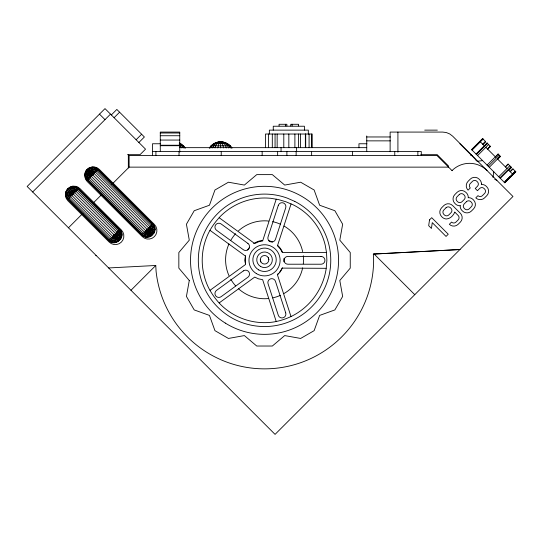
<?xml version="1.0" encoding="UTF-8"?>
<svg xmlns="http://www.w3.org/2000/svg" width="543" height="543" viewBox="0 0 543 543"><rect width="100%" height="100%" fill="white"/><g stroke="black" fill="none" stroke-linecap="round" stroke-linejoin="round"><path stroke-width="0.81" d="M326.228 268.113L326.872 260.328L326.526 252.536L325.223 245.171A60.816 60.816 0 0 0 292.915 204.691L285.869 201.758L278.355 199.546L270.631 198.29A62.33 62.33 0 0 0 220.628 216.094C215.238 221.782 210.603 228.162 207.426 235.363A62.33 62.33 0 0 0 208.906 288.421C212.652 295.304 217.281 301.691 223.153 306.931A62.33 62.33 0 0 0 274.072 321.924C281.919 320.526 289.467 317.811 296.308 313.684A63.823 63.823 0 0 0 326.228 268.317L282.36 268.113L280.303 271.771L277.459 274.867L290.987 316.494M65.717 193.994C65.459 187.559 74.194 183.941 78.559 188.665L119.514 229.628C126.614 236.205 115.449 247.364 108.871 240.271L66.721 197.754L65.717 193.994L73.237 193.994L77.133 187.24L73.909 186.29M84.918 174.894C84.654 168.235 93.695 164.495 98.222 169.389L152.759 223.926C160.104 230.734 148.551 242.293 141.743 234.949L85.964 178.79L84.918 174.894L92.71 174.894L96.606 168.147M75.253 186.466L73.237 193.994L65.717 196.009L66.49 197.883L108.688 240.454C115.496 247.798 127.048 236.246 119.704 229.438L77.133 187.24M492.996 177.432L493.75 171.758M217.75 147.927L218.904 143.644L220.662 141.811C225.182 141.927 229.628 144.187 232.037 148.069M94.726 167.373L92.71 174.894L85.964 178.79M112.177 242.47L114.193 234.949L120.94 231.053M145.232 236.965L147.248 229.438L154.002 225.542M276.211 199.2L262.636 240.97L258.522 241.798L254.708 243.549L219.216 217.763M291.062 203.917L277.459 245.789L280.303 248.877L282.36 252.536L326.526 252.536M215.035 147.927C216.555 138.723 228.467 141.567 231.651 148.069M212.7 147.927C215.408 139.639 227.184 140.562 230.422 147.927M110.297 241.696L114.193 234.949L121.72 232.927M143.352 236.185L147.248 229.438L154.775 227.422M210.908 147.927C214.146 140.562 225.922 139.639 228.63 147.927M209.679 148.069C212.863 141.567 224.775 138.723 226.295 147.927M209.293 148.069C211.702 144.187 216.148 141.927 220.662 141.811L222.426 143.644L223.58 147.927M32.661 191.978L110.507 114.132M111.329 114.953L116.84 109.448L144.384 136.992L138.879 142.504M114.084 117.709L119.596 112.204M67.732 199.498L78.749 188.482M87.199 180.405L98.222 169.389M136.123 139.748L141.628 134.236M68.472 227.782L82.848 213.406M92.656 203.598L100.971 195.283M111.939 184.315L129.119 167.135L448.559 167.135L448.559 166.036L437.196 154.667L420.777 154.667M108.688 240.454L119.704 229.438M141.743 234.949L152.759 223.926M130.965 290.281L155.773 265.479L156.072 271.181A109.075 109.075 0 0 0 270.258 368.704A109.075 109.075 0 0 0 373.632 259.778L373.333 254.076L459.907 249.536L373.333 254.076M510.094 171.574L512.85 168.819L515.85 171.819L504.834 182.842L471.616 149.624L482.632 138.608L485.639 141.608L482.883 144.363M471.643 149.651L482.666 138.635M471.745 149.753L482.795 138.764M472.098 150.106L483.121 139.089M482.747 144.228L485.476 141.445M482.856 144.336L485.605 141.58M476.028 154.036L487.051 143.019M484.424 145.904L487.152 143.121M476.482 154.49L487.505 143.474M477.589 155.597L488.605 144.574M487.512 148.992L490.295 146.264M490.397 146.366L487.641 149.121L490.424 146.393L487.017 142.992M487.071 165.079L498.087 154.063M495.44 156.92L498.189 154.164M488.171 166.178L499.193 155.162M489.277 167.285L500.293 156.262M497.639 159.119L500.395 156.364L498.06 154.029M497.666 159.147L500.422 156.398M505.336 166.816L508.058 164.034L511.465 167.434L508.71 170.19L511.438 167.407M505.438 166.918L508.194 164.162M498.759 176.767L509.775 165.744M499.859 177.866L510.875 166.85M500.313 178.321L511.302 167.278M510.257 171.737L512.979 168.948M504.243 182.251L515.259 171.235M505.553 181.199L510.277 176.482M512.64 174.12L515.395 171.364M504.671 182.679L508.153 179.197M509.891 177.459L515.687 171.663M504.698 182.706L515.721 171.69M210.06 290.281L245.545 264.495L245.063 260.328L245.545 256.153L210.012 230.341M219.175 302.919L254.708 277.1L258.522 278.851L262.636 279.679L276.197 321.402M66.49 197.883L73.237 193.994L73.237 186.466M85.183 176.909L92.71 174.894L92.71 167.101M476.924 161.359L482.591 160.599M71.221 186.466L73.237 186.201M108.634 267.95L155.773 265.479M424.714 130.13L437.339 130.13M160.28 133.001L179.76 133.001M160.28 135.73L179.76 135.73M366.749 136.965L390.383 136.965M160.28 140.06L179.76 140.06M366.749 140.861L390.383 140.861M217.139 142.28L224.191 142.28M185.292 148.069L183.561 145.809L180.738 143.644L179.821 143.644L182.265 145.809L183.677 147.927M213.847 143.644L227.483 143.644M160.28 143.759L152.495 143.759L152.495 155.447M366.919 143.759L358.957 143.759L358.957 147.818M160.28 145.239L179.76 145.239M160.28 145.707L179.76 145.707M179.4 145.809L183.561 145.809M211.023 145.809L230.307 145.809M179.76 147.655L366.749 147.655M152.495 151.551L421.287 151.551L421.287 155.447M127.51 154.667L140.026 154.667L145.538 149.162L104.996 108.62L27.15 186.466L275.063 434.38L512.965 196.478L452.692 136.205L449.767 133.965L446.366 132.553L442.715 132.078L390.125 132.078L390.125 151.707M155.04 229.438L147.248 229.438L147.248 237.23M121.985 234.949L114.193 234.949L114.193 242.735M95.67 255.672L96.362 255.672M85.183 172.878L92.71 174.894L90.695 167.373M65.717 191.971L73.237 193.994L71.289 186.724M154.775 231.454L147.248 229.438L149.271 236.965M121.72 236.965L114.193 234.949L116.209 242.47M470.903 155.189L472.213 155.732M179.421 143.094L180.738 143.644M179.231 143.094L183.229 145.809L184.905 148.069M470.896 155.047L472.098 155.617M494.7 179.251L496.906 180.425M85.964 170.997L92.71 174.894L88.814 168.147M154.002 233.334L147.248 229.438L151.144 236.185M66.721 190.226L73.237 193.994L69.477 187.471M120.94 238.839L114.193 234.949L118.089 241.696M471.765 155.427L472.186 155.705M480.365 141.845L484.499 145.979M485.849 147.329L495.786 157.266M497.51 158.99L507.019 168.5M508.479 169.959L512.511 173.991M459.894 143.759L474.453 158.318A11.294 11.294 0 0 1 476.245 160.66M452.156 170.733L436.871 155.447L129.119 155.447L129.119 167.135M374.161 254.076L414.764 294.679M99.484 114.132L104.996 119.636M87.199 169.389A8.573 8.573 0 0 1 99.321 169.389L154.416 224.476A8.573 8.573 0 0 1 154.416 236.599A8.573 8.573 0 0 1 142.293 236.599L87.199 181.505A8.573 8.573 0 0 1 87.199 169.389L152.759 234.949M67.916 188.665A8.573 8.573 0 0 1 80.038 188.665L121.361 229.988A8.573 8.573 0 0 1 121.361 242.11A8.573 8.573 0 0 1 109.238 242.11L67.916 200.788A8.573 8.573 0 0 1 67.916 188.665L119.704 240.454M179.238 144.18L181.885 147.927M268.262 257.633L268.839 259.778A4.283 4.283 0 0 1 262.412 263.484A4.283 4.283 0 0 1 262.412 256.065A4.283 4.283 0 0 1 268.839 259.778M260.844 261.916L260.267 259.778M65.452 193.994L65.628 195.337M417.866 151.551L417.866 155.447M397.917 132.078L397.917 152.162M394.761 151.551L394.761 155.447M366.749 135.967L366.749 151.551M352.556 151.551L352.556 155.447M312.211 147.655L312.211 134.026L265.466 134.026L265.466 147.655M311.628 151.551L311.628 155.447M311.417 134.026L311.417 147.655M309.082 134.026L309.082 147.655M308.315 134.026L308.315 130.13L269.362 130.13L269.362 134.026M305.709 134.026L305.709 147.655M305.363 134.026L305.363 147.655M304.419 130.13L304.419 126.234L273.258 126.234L273.258 130.13M300.523 134.026L300.523 147.655M298.555 125.908L298.555 124.286L290.763 124.286L290.763 125.908M298.575 134.026L298.575 147.655M296.627 147.492L296.627 151.701M296.139 151.551L296.139 155.447M294.89 134.026L294.89 147.655M292.141 124.286L292.141 125.908M288.835 134.026L288.835 147.655M286.867 125.908L286.867 124.286L279.075 124.286L279.075 125.908M286.887 151.551L286.887 155.447M285.489 124.286L285.489 125.908M283.799 134.026L283.799 147.655M281.05 147.492L281.05 151.701M277.643 151.551L277.643 155.447M277.154 134.026L277.154 147.655M275.063 134.026L275.063 147.655M272.308 134.026L272.308 147.655M268.595 134.026L268.595 147.655M262.154 151.551L262.154 155.447M221.225 151.551L221.225 155.447M220.662 141.811L220.662 147.927M179.76 152.088L179.76 132.078L160.28 132.078L160.28 151.551M179.02 151.551L179.02 155.447M155.916 151.551L155.916 155.447M128.338 154.667L128.338 167.916M452.007 170.59A24.795 24.795 0 0 1 487.071 170.59M303.293 255.705A38.953 38.953 0 0 1 303.293 263.85M302.655 267.875A38.953 38.953 0 0 1 284.03 293.512M280.398 295.365A38.953 38.953 0 0 1 272.654 297.883M268.622 298.521A38.953 38.953 0 0 1 238.486 288.727M235.601 285.842A38.953 38.953 0 0 1 230.816 279.251M228.963 275.62A38.953 38.953 0 0 1 228.963 243.929M230.816 240.298A38.953 38.953 0 0 1 235.601 233.707M238.486 230.829A38.953 38.953 0 0 1 268.622 221.035M272.654 221.673A38.953 38.953 0 0 1 280.398 224.191M284.03 226.037A38.953 38.953 0 0 1 302.655 251.674M283.982 258.42A19.48 19.48 0 0 1 283.921 261.814M282.346 267.699A19.48 19.48 0 0 1 279.475 272.294M278.566 273.305A19.48 19.48 0 0 1 277.588 274.249M245.497 263.823A19.48 19.48 0 0 1 245.497 255.726M247.683 250.038A19.48 19.48 0 0 1 249.631 247.255M253.662 243.631A19.48 19.48 0 0 1 262.513 240.406M268.602 240.725A19.48 19.48 0 0 1 272.477 241.981M277.588 245.3A19.48 19.48 0 0 1 282.346 251.857M66.721 192.242L66.721 195.738L68.466 198.758L109.421 239.714C115.32 246.081 125.324 236.069 118.965 230.178L78.009 189.222C74.588 185.584 67.868 187.389 66.721 192.242M67.916 192.561L67.916 195.419L69.341 197.883L110.297 238.839C115.116 244.038 123.281 235.866 118.089 231.053L77.133 190.098C74.343 187.131 68.852 188.597 67.916 192.561M69.477 192.982L69.477 194.998L70.488 196.742L111.444 237.698C114.844 241.37 120.621 235.594 116.949 232.194L75.993 191.238C74.018 189.14 70.135 190.179 69.477 192.982M71.289 193.471L71.812 195.419L112.768 236.375C114.532 238.275 117.526 235.282 115.618 233.517L74.662 192.561L72.714 192.046L71.289 193.471M85.441 172.946L85.441 176.842L87.389 180.215L141.927 234.759C148.504 241.852 159.669 230.694 152.569 224.116L98.032 169.572C94.217 165.52 86.717 167.529 85.441 172.946M86.194 173.149L86.194 176.645L87.939 179.665L142.483 234.209C148.375 240.569 158.38 230.565 152.02 224.666L97.482 170.122C94.061 166.491 87.335 168.296 86.194 173.149M87.389 173.468L87.389 176.319L88.814 178.79L143.352 233.334C148.171 238.526 156.343 230.354 151.144 225.542L96.606 170.997C93.81 168.031 88.326 169.504 87.389 173.468M88.95 173.889L88.95 175.905L89.955 177.649L144.499 232.194C147.9 235.866 153.676 230.089 150.004 226.682L95.466 172.138C93.491 170.047 89.609 171.086 88.95 173.889M90.762 174.371L91.285 176.319L145.823 230.863C147.587 232.764 150.581 229.77 148.68 228.012L94.136 173.468L92.188 172.946L90.762 174.371M460.247 205.682L460.192 206.123A6.231 6.231 0 0 0 462.018 210.528L462.568 211.078A6.231 6.231 0 0 0 471.378 211.078L473.584 208.872A6.231 6.231 0 0 0 473.584 200.062L473.034 199.512A6.231 6.231 0 0 0 468.629 197.686L468.188 197.74L468.249 197.306A6.231 6.231 0 0 0 466.423 192.901L465.874 192.344A6.231 6.231 0 0 0 457.057 192.344L454.851 194.55A6.231 6.231 0 0 0 454.851 203.367L455.407 203.917A6.231 6.231 0 0 0 459.812 205.743L460.247 205.682M481.471 184.084L481.417 184.518L481.851 184.464A6.231 6.231 0 0 1 486.256 186.29L486.806 186.84A6.231 6.231 0 0 1 486.806 195.65L484.6 197.856A6.231 6.231 0 0 1 475.79 197.856L477.989 195.65A3.115 3.115 0 0 0 482.401 195.65L484.6 193.451A3.115 3.115 0 0 0 484.6 189.039L484.051 188.489A3.115 3.115 0 0 0 479.645 188.489L477.44 190.695L475.24 188.489L477.44 186.29A3.115 3.115 0 0 0 477.44 181.878L476.89 181.328A3.115 3.115 0 0 0 472.485 181.328L470.279 183.534A3.115 3.115 0 0 0 470.279 187.939L468.073 190.145A6.231 6.231 0 0 1 468.073 181.328L470.279 179.122A6.231 6.231 0 0 1 479.096 179.122L479.645 179.679A6.231 6.231 0 0 1 481.471 184.084M429.513 219.895L428.685 225.678L431.441 228.433L432.269 222.65L446.041 236.422L448.24 234.216L431.712 217.689L429.513 219.895M189.283 280.493L186.425 296.43L194.218 309.924L209.449 315.415L214.947 330.653L228.44 338.445L244.377 335.581L256.751 346.027L272.335 346.027L284.708 335.581L300.646 338.445L314.139 330.653L319.637 315.415L334.868 309.924L342.66 296.43L339.803 280.493L350.249 268.113L350.249 252.536L339.803 240.162L342.66 224.218L334.868 210.725L319.637 205.234L314.139 190.002L300.646 182.21L284.708 185.068L272.335 174.622L256.751 174.622L244.377 185.068L228.44 182.21L214.947 190.002L209.449 205.234L194.218 210.725L186.425 224.218L189.283 240.162L178.837 252.536L178.837 268.113L189.283 280.493M278.294 205.397L268.059 236.891A3.896 3.896 0 0 0 270.563 241.798A3.896 3.896 0 0 0 275.471 239.3L285.699 207.806A3.896 3.896 0 0 0 283.202 202.899A3.896 3.896 0 0 0 278.294 205.397M454.817 212.143C453.412 215.442 450.371 218.741 446.59 218.965A6.231 6.231 0 0 1 442.185 217.139L441.629 216.589A6.231 6.231 0 0 1 441.629 207.772L443.835 205.566A6.231 6.231 0 0 1 452.652 205.566L460.362 213.284A6.231 6.231 0 0 1 460.362 222.094L458.156 224.3A6.231 6.231 0 0 1 449.346 224.3L451.545 222.094A3.115 3.115 0 0 0 455.957 222.094L458.156 219.895A3.115 3.115 0 0 0 458.156 215.483L454.817 212.143M446.041 207.772L443.835 209.978A3.115 3.115 0 0 0 443.835 214.383L444.384 214.933A3.115 3.115 0 0 0 448.796 214.933L450.995 212.734A3.115 3.115 0 0 0 450.995 208.322L450.446 207.772A3.115 3.115 0 0 0 446.041 207.772M459.263 194.55L457.057 196.756A3.115 3.115 0 0 0 457.057 201.161L457.606 201.711A3.115 3.115 0 0 0 462.018 201.711L464.217 199.512A3.115 3.115 0 0 0 464.217 195.1L463.668 194.55A3.115 3.115 0 0 0 459.263 194.55M466.423 201.711L464.217 203.917A3.115 3.115 0 0 0 464.217 208.322L464.767 208.872A3.115 3.115 0 0 0 469.179 208.872L471.378 206.673A3.115 3.115 0 0 0 471.378 202.261L470.829 201.711A3.115 3.115 0 0 0 466.423 201.711M243.345 270.909L216.555 290.376A3.896 3.896 0 0 0 215.693 295.82A3.896 3.896 0 0 0 221.137 296.682L247.92 277.215A3.896 3.896 0 0 0 248.782 271.771A3.896 3.896 0 0 0 243.345 270.909M321.028 256.432L287.919 256.432A3.896 3.896 0 0 0 284.023 260.328A3.896 3.896 0 0 0 287.919 264.217L321.028 264.224A3.896 3.896 0 0 0 324.924 260.321A3.896 3.896 0 0 0 321.028 256.432M294.822 201.426L287.199 198.093A66.226 66.226 0 0 0 198.901 269.077A66.226 66.226 0 0 0 302.709 314.445A66.226 66.226 0 0 0 294.822 201.426M247.92 243.434L221.137 223.974A3.896 3.896 0 0 0 215.693 224.836A3.896 3.896 0 0 0 216.555 230.273L243.345 249.739A3.896 3.896 0 0 0 248.782 248.877A3.896 3.896 0 0 0 247.92 243.434M285.699 312.843L275.471 281.349A3.896 3.896 0 0 0 270.563 278.851A3.896 3.896 0 0 0 268.059 283.758L278.294 315.252A3.896 3.896 0 0 0 283.202 317.75A3.896 3.896 0 0 0 285.699 312.843M258.706 269.898A11.688 11.688 0 0 0 276.238 259.778A11.688 11.688 0 0 0 258.706 249.658A11.688 11.688 0 0 0 258.706 269.898M225.311 323.092A74.018 74.018 0 0 0 338.513 262.914A74.018 74.018 0 0 0 229.798 194.971A74.018 74.018 0 0 0 225.311 323.092M256.282 273.536A15.584 15.584 0 0 0 280.113 260.871A15.584 15.584 0 0 0 257.233 246.563A15.584 15.584 0 0 0 256.282 273.536M260.654 266.525A7.792 7.792 0 0 0 272.342 259.778A7.792 7.792 0 0 0 260.654 253.031A7.792 7.792 0 0 0 260.654 266.525"/></g></svg>
